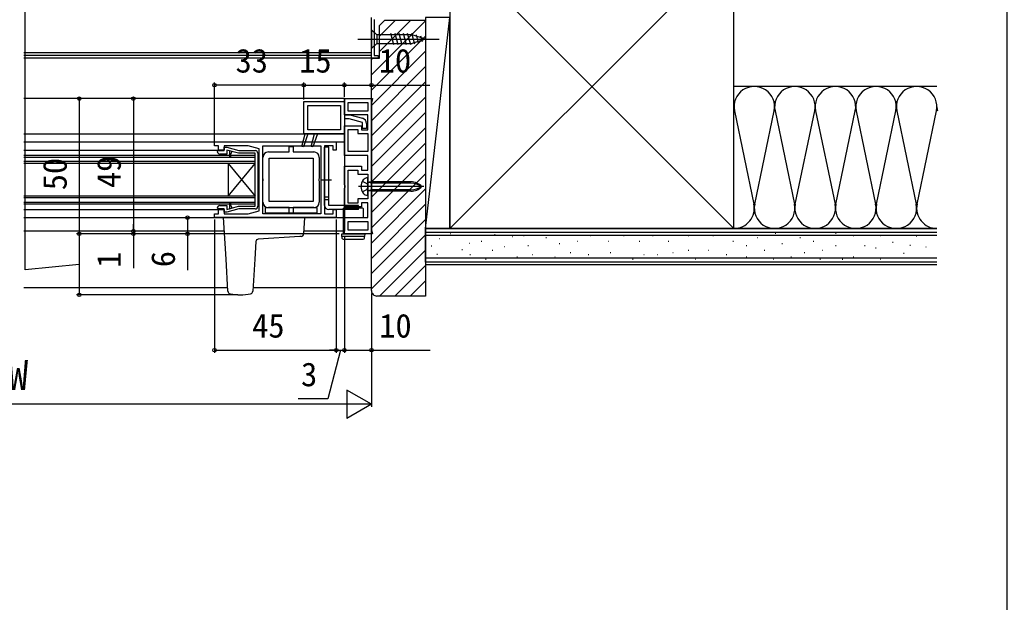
# Model space of a CAD drawing. Units: millimetres, scale not verified. Extents: x -525 to 525, y -782 to 777.
# Drawn here: x 160 to 525, y 2.3 to 217.7 of the extents above; entities that cross this region are included whole.
import ezdxf
from ezdxf.enums import TextEntityAlignment as Align

# ---------------------------------------------------------------- set-up
doc = ezdxf.new("R2010")
doc.units = ezdxf.units.MM
doc.header["$LTSCALE"] = 4
for name, color, linetype in [('0-2_YKK_11', 7, 'Continuous'), ('0-3_YKK_12', 2, 'Continuous'), ('0-4_YKK_13', 4, 'Continuous'), ('0-6_YKK_D', 6, 'Continuous'), ('0-7_YKK_ZWAK', 7, 'Continuous'), ('0-8_YSS_K', 3, 'Continuous'), ('0-9_YSS_KE', 3, 'Continuous')]:
    doc.layers.add(name, color=color, linetype=linetype)
doc.styles.add('ＭＳ ゴシック', font='')
doc.styles.get('ＭＳ ゴシック').set_extended_font_data('MS Gothic')

msp = doc.modelspace()

# ---------------------------------------------------------------- linework, layer by layer
at = {"layer": '0-2_YKK_11'}
msp.add_line((248.003, 168.3), (248.003, 148.7), dxfattribs=at)
for points in [[(291, 217.727), (291, 204.5), (292.5, 204.5), (292.5, 203.5), (290, 203.5), (290, 218.5)], [(265.003, 187.5), (280.003, 187.5), (280.003, 184.656), (280.003, 182.5), (282.003, 182.5), (286.721, 181.236)], [(288.203, 179.304), (288.203, 177.5), (286.703, 177.5), (286.703, 179.688), (281.806, 181), (280.003, 181), (280.003, 175.5), (265.003, 175.5), (265.003, 187.5)], [(233.003, 169), (233.303, 169.3), (235.503, 169.3), (235.503, 170.5), (236.503, 170.5), (240.981, 169.3), (247.003, 169.3)], [(234.003, 149), (236.503, 149), (236.503, 147.535), (240.85, 148.7), (247.003, 148.7), (247.003, 168.3), (240.85, 168.3), (236.503, 169.465), (236.503, 168), (234.003, 168)], [(251.903, 168.8), (259.553, 168.8), (259.553, 170.8), (261.053, 170.8), (261.053, 168.8), (268.703, 168.8)], [(249.903, 150.2), (249.903, 158.042), (250.023, 158.225), (250.023, 158.775), (249.903, 158.958), (249.903, 166.8)], [(270.703, 166.8), (270.703, 158.958), (270.583, 158.775), (270.583, 158.225), (270.703, 158.042), (270.703, 150.2)], [(247.003, 147.7), (240.981, 147.7), (236.503, 146.5), (235.503, 146.5), (235.503, 147.7), (233.303, 147.7), (233.003, 148)], [(268.703, 148.2), (261.053, 148.2), (261.053, 146.2), (259.553, 146.2), (259.553, 148.2), (251.903, 148.2)]]:
    msp.add_lwpolyline(points, dxfattribs=at)
for points in [[(290.003, 187), (290.003, 140), (290.39, 138.5), (280.003, 138.5), (280.003, 144.5), (284.422, 144.5), (288.603, 144.5), (288.603, 150), (286.303, 150), (286.303, 148.5), (280.003, 148.5), (280.003, 155.342), (280.123, 155.525), (280.303, 155.8), (280.303, 156.2), (280.123, 156.475), (280.003, 156.658), (280.003, 163.5), (283.372, 163.5), (286.303, 163.5), (286.303, 162), (288.603, 162), (288.603, 167.5), (280.003, 167.5), (280.003, 178.5), (283.808, 178.5), (286.303, 178.5), (286.303, 177), (288.603, 177), (288.603, 182.5), (284.943, 182.5), (280.003, 182.5), (280.003, 188.5), (290.39, 188.5)], [(281.403, 187.1), (288.603, 187.1), (288.603, 183.9), (284.919, 183.9), (281.403, 183.9)], [(278.503, 177), (266.503, 177), (266.503, 186), (278.503, 186), (278.503, 184.602)], [(266.503, 175.5), (264.834, 170.691), (264.262, 170.867), (265.503, 175.5)], [(270.003, 175.5), (268.334, 170.691), (267.762, 170.867), (269.003, 175.5)], [(281.403, 168.9), (281.403, 177.1), (283.769, 177.1), (284.903, 177.1), (284.903, 175.6), (288.603, 175.6), (288.603, 168.9)], [(277.003, 144.5), (232.003, 144.5), (232.003, 145.9), (233.503, 145.9), (233.503, 147.5), (235.503, 147.5), (235.503, 145.9), (244.398, 145.9), (248.503, 147), (248.503, 170), (244.398, 171.1), (235.503, 171.1), (235.503, 169.5), (233.503, 169.5), (233.503, 171.1), (232.003, 171.1), (232.003, 172.5), (277.003, 172.5), (277.003, 169.5), (275.803, 169.5), (275.803, 171.1), (272.703, 171.1), (272.703, 154.741), (272.703, 145.9), (275.803, 145.9), (275.803, 147.5), (277.003, 147.5)], [(237.503, 169.197), (237.503, 167.25), (237.765, 167), (238.003, 167.25), (238.003, 168.063), (238.503, 168.929)], [(249.903, 145.9), (249.903, 171.1), (271.303, 171.1), (271.303, 154.622), (271.303, 145.9)], [(252.203, 166.5), (268.403, 166.5), (268.403, 150.5), (252.203, 150.5)], [(281.403, 149.9), (281.403, 162.1), (283.286, 162.1), (284.903, 162.1), (284.903, 160.6), (288.603, 160.6), (288.603, 151.4), (284.903, 151.4), (284.903, 149.9)], [(237.503, 149.75), (237.503, 147.803), (238.503, 148.071), (238.003, 148.937), (238.003, 149.75), (237.748, 150)], [(288.603, 139.9), (281.403, 139.9), (281.403, 143.1), (284.467, 143.1), (288.603, 143.1)]]:
    msp.add_lwpolyline(points, close=True, dxfattribs=at)
for centre, radius, start, end in [((286.203, 179.304), 2, 360, 74.99988), ((234.003, 169), 1, 179.99956, 269.99782), ((247.003, 168.3), 1, 0.00001, 90), ((251.903, 166.8), 2, 90.00001, 179.99999), ((268.703, 166.8), 2, 0.00001, 89.99999), ((251.903, 150.2), 2, 180.00001, 269.99999), ((268.703, 150.2), 2, 270.00001, 359.99999), ((234.003, 148), 1, 90.00001, 180), ((247.003, 148.7), 1, 270.00001, 0.00091)]:
    msp.add_arc(centre, radius, start, end, dxfattribs=at)
at = {"layer": '0-3_YKK_12'}
for p, q in [((290, 205.5), (161.5, 205.5)), ((290, 204.5), (161.5, 204.5)), ((290.3, 203.5), (161.5, 203.5)), ((280.003, 188.5), (161.503, 188.5)), ((280.003, 188.5), (280.003, 139.5)), ((161.503, 175.5), (280.003, 175.5)), ((161.503, 172.5), (280.003, 172.5)), ((161.503, 169.5), (233.503, 169.5)), ((247.003, 167.508), (161.503, 167.508)), ((161.503, 166.808), (247.003, 166.808)), ((247.003, 165.208), (161.503, 165.208)), ((247.003, 164.508), (161.503, 164.508)), ((237.003, 164.508), (247.003, 152.492)), ((247.003, 149.492), (247.003, 167.508)), ((247.003, 152.492), (161.503, 152.492)), ((247.003, 151.792), (161.503, 151.792)), ((161.503, 150.192), (247.003, 150.192)), ((247.003, 149.492), (161.503, 149.492)), ((161.503, 147.5), (233.503, 147.5)), ((161.503, 144.5), (280.003, 144.5)), ((235.609, 139.5), (161.503, 139.5)), ((280.003, 139.5), (264.997, 139.5))]:
    msp.add_line(p, q, dxfattribs=at)
msp.add_lwpolyline([(237.003, 164.508), (237.003, 152.492), (247.003, 164.508)], dxfattribs=at)
at = {"layer": '0-4_YKK_13'}
for p, q in [((290, 214), (290, 207)), ((290, 214), (291.95, 212.05)), ((305.084, 212.05), (291.95, 212.05)), ((291.95, 212.05), (291.95, 208.95)), ((298.294, 208.4), (297.169, 212.6)), ((299.847, 208.4), (298.721, 212.6)), ((301.4, 208.4), (300.274, 212.6)), ((302.953, 208.4), (301.827, 212.6)), ((304.506, 208.4), (303.38, 212.6)), ((305.989, 208.659), (304.933, 212.6)), ((310, 210.5), (305.084, 212.05)), ((307.421, 209.11), (306.608, 212.146)), ((285, 210.5), (315, 210.5)), ((290, 207), (291.95, 208.95)), ((291.95, 208.95), (305.084, 208.95)), ((310, 210.5), (305.084, 208.95)), ((308.853, 209.562), (308.304, 211.612)), ((272.703, 149.002), (272.703, 170.502)), ((274.203, 170.502), (272.703, 170.502)), ((274.203, 149.002), (274.203, 170.502)), ((271.703, 158.5), (275.203, 158.5)), ((290.003, 157.218), (288.931, 157.61)), ((290.003, 157.746), (289.199, 157.589)), ((304.578, 157.746), (290.003, 157.746)), ((290.003, 154.254), (290.003, 157.746)), ((304.578, 157.218), (290.003, 157.218)), ((309.381, 156), (285.229, 156)), ((288.603, 152.75), (288.603, 153.92)), ((290.003, 154.782), (288.931, 154.39)), ((290.003, 154.254), (289.199, 154.411)), ((304.578, 154.782), (290.003, 154.782)), ((304.578, 154.254), (290.003, 154.254)), ((274.203, 152.06), (272.703, 152.06)), ((274.203, 151.144), (272.703, 151.144)), ((285.203, 149.002), (274.203, 149.002)), ((285.203, 147.502), (274.203, 147.502)), ((279.503, 147.8), (279.503, 144)), ((286.803, 148), (279.703, 148)), ((285.203, 147.502), (285.203, 149.002)), ((287.003, 144.5), (287.003, 147.8)), ((263.806, 144.5), (236.8, 144.5)), ((263.806, 144.5), (265.303, 144.5)), ((265.303, 144.5), (264.934, 138.458)), ((279.503, 144), (279.503, 138.5)), ((279.703, 144.2), (280.003, 144.2)), ((247.249, 135.617), (246.85, 129.098)), ((263.496, 137.49), (248.11, 136.549)), ((263.997, 137.521), (263.496, 137.49)), ((279.003, 138.5), (287.503, 138.5)), ((279.064, 137.5), (279.003, 138.5)), ((279.064, 137.5), (279.097, 136.969)), ((279.563, 137.5), (279.064, 137.5)), ((286.943, 137.5), (279.563, 137.5)), ((279.596, 136.5), (286.91, 136.5)), ((287.503, 138.5), (287.442, 137.5)), ((236.969, 117.259), (236.245, 129.098)), ((246.85, 129.098), (246.126, 117.259))]:
    msp.add_line(p, q, dxfattribs=at)
for points in [[(286.611, 157.95), (288.239, 157.145), (288.848, 156)], [(288.603, 153.92), (288.603, 158.08), (288.603, 159.25)], [(286.611, 154.05), (288.239, 154.855), (288.848, 156)], [(236.245, 129.098), (235.303, 144.5), (236.8, 144.5)], [(287.41, 136.969), (287.442, 137.5), (286.943, 137.5)]]:
    msp.add_lwpolyline(points, dxfattribs=at)
msp.add_lwpolyline([(250.803, 148.2), (269.803, 148.2), (269.803, 146.2), (250.803, 146.2)], close=True, dxfattribs=at)
for centre, radius, start, end in [((290.103, 156), 4, 142.75222, 217.24778), ((288.591, 157.15), 2.1, 89.66036, 142.75222), ((289.103, 158.08), 0.5, 180, 281.05172), ((304.578, 152.232), 5.513, 43.10467, 90), ((304.578, 149.954), 7.263, 56.3423, 90), ((288.591, 154.85), 2.1, 217.24889, 270.33651), ((289.103, 153.92), 0.5, 78.94828, 180), ((304.578, 159.768), 5.513, 270, 316.89533), ((304.578, 162.046), 7.263, 270, 303.6577), ((274.203, 149.002), 1.5, 180, 270), ((279.703, 147.8), 0.2, 90, 180), ((286.803, 147.8), 0.2, 0, 90), ((279.703, 144), 0.2, 90, 180), ((248.247, 135.556), 1, 93.5, 176.5), ((263.935, 138.519), 1, 273.5, 356.5), ((279.596, 137), 0.5, 183.5, 270), ((286.91, 137), 0.5, 270, 356.5), ((237.967, 117.32), 1, 183.49986, 259.13802), ((245.128, 117.32), 1, 280.86198, 356.50014), ((241.565, 135.008), 19.039, 258.52625, 281.37613)]:
    msp.add_arc(centre, radius, start, end, dxfattribs=at)
at = {"layer": '0-6_YKK_D'}
for p, q in [((232.003, 172.6), (232.003, 194.5)), ((265.003, 193.5), (232.003, 193.5)), ((265.003, 188.2), (265.003, 194.5)), ((265.003, 188.2), (265.003, 194.5)), ((265.003, 193.5), (280.003, 193.5)), ((280.003, 189.2), (280.003, 194.5)), ((290.003, 187.962), (290.003, 194.5)), ((182.003, 188.5), (182.003, 138.5)), ((202.003, 188.5), (202.003, 139.499)), ((232.003, 143.8), (232.003, 94.5)), ((277.003, 143.8), (277.003, 94.5)), ((202.003, 139.499), (202.003, 142.049)), ((202.003, 139.499), (202.003, 138.5)), ((278.003, 138.5), (181.003, 138.5)), ((278.003, 138.5), (181.003, 138.5)), ((182.003, 138.5), (182.003, 115.969)), ((278.003, 138.5), (201.003, 138.5)), ((202.003, 138.5), (202.003, 125.786)), ((278.003, 138.5), (221.003, 138.5)), ((280.003, 137.8), (280.003, 94.5)), ((240.581, 115.969), (181.003, 115.969)), ((290, 116.5), (290, 94.5)), ((290, 116.5), (290, 74.5)), ((232.003, 95.5), (277.003, 95.5)), ((277.003, 95.5), (274.453, 95.5)), ((277.003, 95.5), (280.003, 95.5)), ((277.003, 95.5), (280.003, 95.5)), ((280.003, 95.5), (282.553, 95.5)), ((290, 75.5), (280.907, 80.75)), ((280.907, 80.75), (280.907, 70.25)), ((279.5, 75.5), (40.503, 75.5)), ((290, 75.5), (271.813, 75.5)), ((290, 75.5), (280.907, 70.25))]:
    msp.add_line(p, q, dxfattribs=at)
for points in [[(182.003, 127.234), (162.003, 125.234), (162.003, 248.098)], [(280.003, 193.5), (290.003, 193.5), (311.553, 193.5)], [(222.003, 144.5), (222.003, 138.5), (222.003, 125.132)], [(278.503, 95.5), (273.817, 77.5), (262.862, 77.5)], [(280.003, 95.5), (290, 95.5), (311.727, 95.5)]]:
    msp.add_lwpolyline(points, dxfattribs=at)
for centre in [(232.003, 193.5), (265.003, 193.5), (265.003, 193.5), (280.003, 193.5), (280.003, 193.5), (290.003, 193.5), (182.003, 188.5), (202.003, 188.5), (222.003, 144.5), (182.003, 138.5), (182.003, 138.5), (202.003, 139.499), (202.003, 139.499), (202.003, 138.5), (222.003, 138.5), (182.003, 115.969), (232.003, 95.5), (277.003, 95.5), (277.003, 95.5), (280.003, 95.5), (280.003, 95.5), (290, 95.5)]:
    msp.add_circle(centre, 0.637, dxfattribs=at)
at = {"layer": '0-7_YKK_ZWAK'}
msp.add_lwpolyline([(-525, -782.5), (525, -782.5), (525, 747.5)], dxfattribs=at)
at = {"layer": '0-8_YSS_K'}
for p, q in [((319, 140.5), (424, 245.5)), ((319, 245.5), (424, 140.5)), ((290, 197.323), (310, 217.323)), ((293, 205.98), (304.52, 217.5)), ((293, 211.637), (298.863, 217.5)), ((310, 140.5), (319, 218.5)), ((290, 191.667), (310, 211.667)), ((290, 186.01), (310, 206.01)), ((290, 202.98), (290.52, 203.5)), ((290, 180.353), (310, 200.353)), ((290, 174.696), (310, 194.696)), ((499.003, 193), (424.003, 193)), ((290, 169.039), (310, 189.039)), ((290, 163.382), (310, 183.382)), ((424.161, 183.968), (431.345, 149.532)), ((431.661, 149.532), (438.845, 183.968)), ((439.161, 183.968), (446.345, 149.532)), ((446.661, 149.532), (453.845, 183.968)), ((454.161, 183.968), (461.345, 149.532)), ((461.661, 149.532), (468.845, 183.968)), ((469.161, 183.968), (476.345, 149.532)), ((476.661, 149.532), (483.845, 183.968)), ((484.161, 183.968), (491.345, 149.532)), ((491.661, 149.532), (498.845, 183.968)), ((290, 157.725), (310, 177.725)), ((290, 152.069), (310, 172.069)), ((290, 146.412), (310, 166.412)), ((290, 140.755), (310, 160.755)), ((290, 135.098), (310, 155.098)), ((290, 129.441), (310, 149.441)), ((290, 123.784), (310, 143.784)), ((499.003, 139), (310, 139)), ((424.003, 140.5), (499.003, 140.5)), ((439.26, 138.758), (439.46, 138.758)), ((461.513, 138.758), (461.713, 138.758)), ((290, 118.127), (310, 138.127)), ((314.991, 136.813), (315.191, 136.813)), ((319.184, 138.67), (319.384, 138.67)), ((326.192, 135.052), (326.392, 135.052)), ((330.54, 135.786), (330.74, 135.786)), ((335.481, 138.281), (335.681, 138.281)), ((342.108, 137.501), (342.308, 137.501)), ((346.199, 137.934), (346.399, 137.934)), ((354.44, 137.11), (354.64, 137.11)), ((365.979, 135.786), (366.179, 135.786)), ((370.924, 137.934), (371.124, 137.934)), ((377.448, 135.786), (377.648, 135.786)), ((383.217, 137.934), (383.417, 137.934)), ((388.986, 135.786), (389.186, 135.786)), ((393.931, 137.934), (394.131, 137.934)), ((399.701, 135.786), (399.901, 135.786)), ((407.118, 137.934), (407.318, 137.934)), ((416.184, 137.934), (416.384, 137.934)), ((423.601, 135.786), (423.801, 135.786)), ((432.667, 137.11), (432.867, 137.11)), ((448.326, 137.11), (448.526, 137.11)), ((453.271, 135.786), (453.471, 135.786)), ((468.106, 137.934), (468.306, 137.934)), ((477.996, 137.934), (478.196, 137.934)), ((482.62, 135.446), (482.82, 135.446)), ((491.384, 137.783), (491.584, 137.783)), ((293.029, 115.5), (310, 132.471)), ((312.09, 134.105), (312.29, 134.105)), ((323.455, 132.713), (323.655, 132.713)), ((334.661, 132.489), (334.861, 132.489)), ((338.99, 133.883), (339.19, 133.883)), ((347.847, 134.138), (348.047, 134.138)), ((359.385, 134.962), (359.585, 134.962)), ((363.506, 131.665), (363.706, 131.665)), ((378.272, 131.665), (378.472, 131.665)), ((401.349, 131.665), (401.549, 131.665)), ((407.118, 132.489), (407.318, 132.489)), ((414.535, 132.489), (414.735, 132.489)), ((428.546, 134.138), (428.746, 134.138)), ((435.139, 132.489), (435.339, 132.489)), ((441.733, 134.962), (441.933, 134.962)), ((449.974, 131.665), (450.174, 131.665)), ((456.568, 132.489), (456.768, 132.489)), ((461.513, 134.138), (461.713, 134.138)), ((472.227, 134.138), (472.427, 134.138)), ((476.347, 133.313), (476.547, 133.313)), ((489.046, 134.277), (489.246, 134.277)), ((494.889, 133.693), (495.089, 133.693)), ((499.003, 129.5), (310, 129.5)), ((314.218, 131.011), (314.418, 131.011)), ((323.463, 129.595), (323.663, 129.595)), ((326.419, 130.841), (326.619, 130.841)), ((332.188, 129.193), (332.388, 129.193)), ((338.8, 129.595), (339, 129.595)), ((343.726, 130.017), (343.926, 130.017)), ((349.495, 130.841), (349.695, 130.841)), ((357.737, 130.017), (357.937, 130.017)), ((370.099, 130.841), (370.299, 130.841)), ((386.514, 129.193), (386.714, 129.193)), ((390.635, 130.841), (390.835, 130.841)), ((395.58, 130.841), (395.78, 130.841)), ((409.59, 129.193), (409.79, 129.193)), ((421.129, 130.841), (421.329, 130.841)), ((428.546, 130.017), (428.746, 130.017)), ((438.436, 129.193), (438.636, 129.193)), ((445.029, 130.017), (445.229, 130.017)), ((455.743, 129.193), (455.943, 129.193)), ((463.985, 129.193), (464.185, 129.193)), ((468.106, 130.017), (468.306, 130.017)), ((477.996, 129.193), (478.196, 129.193)), ((486.709, 131.356), (486.909, 131.356)), ((298.686, 115.5), (310, 126.814)), ((499.003, 127), (310, 127)), ((304.343, 115.5), (310, 121.157)), ((236.893, 118.5), (161.5, 118.5)), ((290, 118.5), (246.202, 118.5))]:
    msp.add_line(p, q, dxfattribs=at)
msp.add_lwpolyline([(319, 140.5), (319, 218.5), (310, 218.5), (310, 140.5)], close=True, dxfattribs=at)
for centre, start, end in [((431.503, 185.5), 348.21646, 191.78353), ((446.503, 185.5), 348.21646, 191.78353), ((461.503, 185.5), 348.21646, 191.78353), ((476.503, 185.5), 348.21646, 191.78353), ((491.503, 185.5), 348.21646, 191.78353), ((506.503, 185.5), 180, 191.78353), ((424.003, 148), 270, 11.78353), ((439.003, 148), 168.21646, 11.78353), ((454.003, 148), 168.21646, 11.78353), ((469.003, 148), 168.21646, 11.78353), ((484.003, 148), 168.21646, 11.78353), ((499.003, 148), 168.21646, 270.00003)]:
    msp.add_arc(centre, 7.5, start, end, dxfattribs=at)
at = {"layer": '0-9_YSS_KE'}
for p, q in [((310, 128), (310, 140.5)), ((499.003, 140.5), (310, 140.5)), ((310, 138), (499.003, 138)), ((499.003, 128), (310, 128))]:
    msp.add_line(p, q, dxfattribs=at)
msp.add_lwpolyline([(424, 140.5), (424, 245.5), (319, 245.5), (319, 140.5)], close=True, dxfattribs=at)
for points in [[(290, 117.5), (290, 203.5), (293, 203.5), (293, 215.5), (295, 217.5), (310, 217.5)], [(310, 217.5), (310, 115.5), (292, 115.5)]]:
    msp.add_lwpolyline(points, dxfattribs=at)
msp.add_arc((292, 117.5), 2, 180.00002, 270.00002, dxfattribs=at)

# ---------------------------------------------------------------- texts
at = {"layer": '0-6_YKK_D', "style": 'ＭＳ ゴシック'}
for s, height, p in [('33', 8.798, (239.776, 195.5)), ('15', 8.798, (263.299, 195.5)), ('10', 8.798, (292.712, 195.5)), ('45', 8.798, (245.912, 97.5)), ('10', 8.798, (292.886, 97.5)), ('KW＝W', 11, (125.698, 77.5)), ('3', 8.798, (263.976, 79.5))]:
    msp.add_text(s, height=height, dxfattribs=at).set_placement(p, align=Align.BOTTOM_LEFT)
for s, p in [('50', (180.003, 154.636)), ('49', (200.003, 155.442)), ('6', (220.003, 126.177)), ('1', (200.003, 125.945))]:
    msp.add_text(s, height=8.798, rotation=90, dxfattribs=at).set_placement(p, align=Align.BOTTOM_LEFT)

doc.saveas('drawing.dxf')
